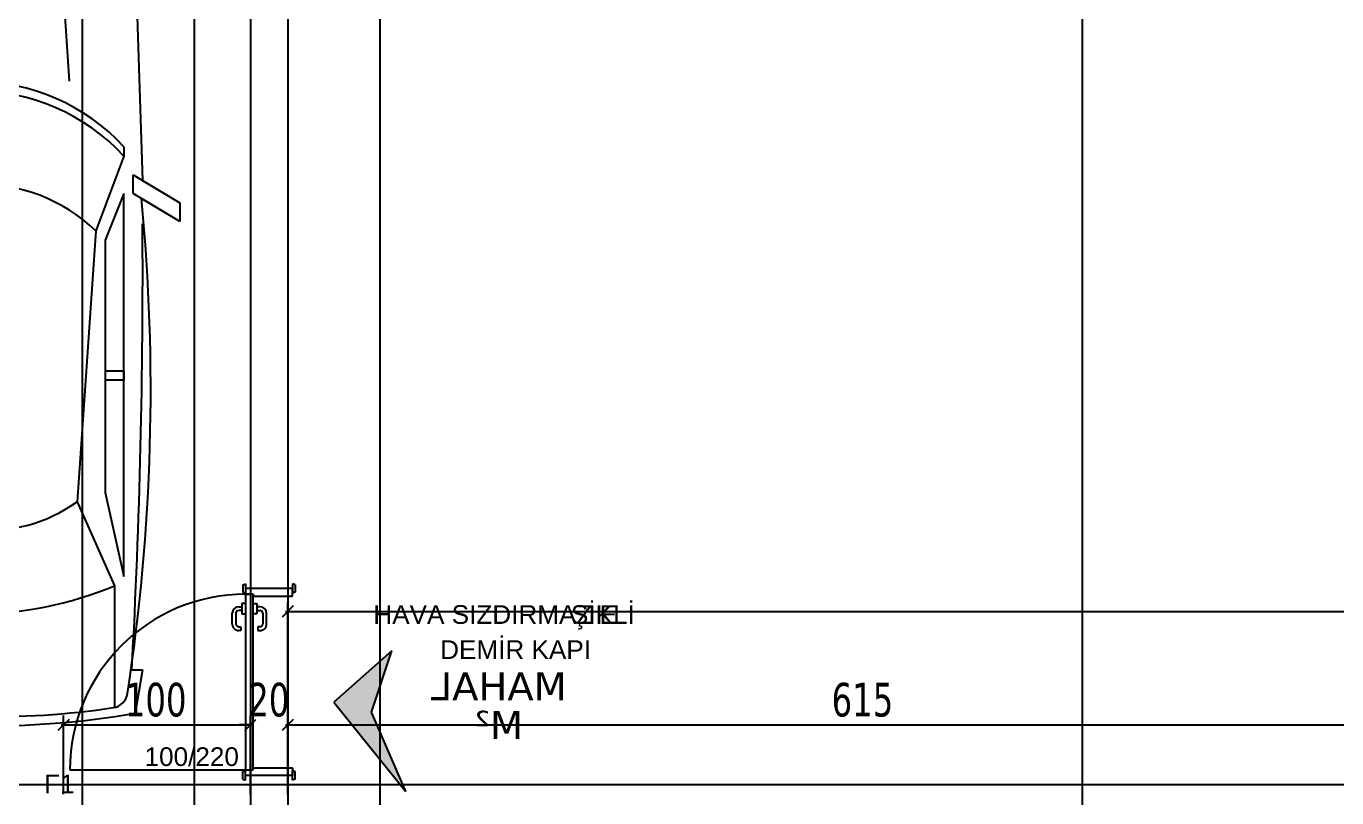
# Model space of a CAD drawing. Header units: millimetres. Extents: x 43168.9 to 43194.6, y -25545.1 to -25543.4.
# Drawn here: x 43169.1679 to 43169.3081, y -25544.4633 to -25544.3807 of the extents above; entities that cross this region are included whole.
import ezdxf
from ezdxf.enums import TextEntityAlignment as Align

# ---------------------------------------------------------------- set-up
doc = ezdxf.new("R2010")
doc.units = ezdxf.units.MM
doc.header["$LTSCALE"] = 200
doc.linetypes.add('DASHDOT2', pattern=[0.5, 0.25, -0.125, 0, -0.125])
for name, color, linetype in [('aks_sgh', 5, 'DASHDOT2'), ('dograma_sgh', 43, 'Continuous'), ('duv_sgh', 4, 'Continuous'), ('olcuic_sgh', 183, 'Continuous'), ('poz_sgh', 12, 'Continuous'), ('yazi-genel_sgh', 7, 'Continuous')]:
    doc.layers.add(name, color=color, linetype=linetype)
doc.styles.add('1-200', font='arial.ttf', dxfattribs={"height": 60})
doc.styles.add('dim', font='VERDANA.TTF', dxfattribs={"width": 0.7})
doc.styles.add('text1', font='VERDANA.TTF')
doc.styles.add('text2', font='arial.ttf')

msp = doc.modelspace()

# ---------------------------------------------------------------- hatches: boundary and pattern name
msp.add_hatch(color=251).paths.add_polyline_path([(43169.20702987885, -25544.44759360481), (43169.20082126218, -25544.45307618877), (43169.20851815311, -25544.46264660876), (43169.20484657637, -25544.45415581873)])

# ---------------------------------------------------------------- linework, layer by layer
at = {"color": 0}
for p, q in [((43169.17134362908, -25544.36962067047), (43169.17249990901, -25544.38662095786)), ((43169.17944073395, -25544.37003790764), (43169.18034378123, -25544.39722113705)), ((43169.17834374742, -25544.39362107619), (43169.17834374742, -25544.3946210931)), ((43169.17834374742, -25544.3946210931), (43169.1753436967, -25544.40262122834)), ((43169.17934376432, -25544.39862116072), (43169.17934376432, -25544.39662112691)), ((43169.17934376432, -25544.39662112691), (43169.18434384885, -25544.39962117762)), ((43169.18034378123, -25544.39722113705), (43169.18434384885, -25544.39962117762)), ((43169.17834374742, -25544.39862116072), (43169.17634371361, -25544.40362124524)), ((43169.17834374742, -25544.43962185383), (43169.17834374742, -25544.39862116072)), ((43169.18434384885, -25544.40162121144), (43169.17934376432, -25544.39862116072)), ((43169.18434384885, -25544.40162121144), (43169.18034378123, -25544.39922117086)), ((43169.18434384885, -25544.39962117762), (43169.18434384885, -25544.40162121144)), ((43169.18434384885, -25544.39962117762), (43169.18434384885, -25544.40162121144)), ((43169.1753436967, -25544.40262122834), (43169.17334366289, -25544.43162171859)), ((43169.17634371361, -25544.40362124524), (43169.17634371361, -25544.43062170169)), ((43169.17634371361, -25544.41762148192), (43169.17834374742, -25544.41762148192)), ((43169.17834374742, -25544.41862149882), (43169.17634371361, -25544.41862149882)), ((43169.17834374742, -25544.41762148192), (43169.17834374742, -25544.41862149882)), ((43169.17634371361, -25544.43062170169), (43169.17834374742, -25544.43962185383)), ((43169.17334366289, -25544.43162171859), (43169.17734373052, -25544.44062187074)), ((43169.17734373052, -25544.44062187074), (43169.17734373052, -25544.45364623169)), ((43169.20702987885, -25544.44759360481), (43169.20082126218, -25544.45307618877)), ((43169.20484657637, -25544.45415581873), (43169.20702987885, -25544.44759360481)), ((43169.17920201154, -25544.44962202289), (43169.18034378123, -25544.44962202289)), ((43169.17934376432, -25544.44962202289), (43169.18034378123, -25544.44962202289)), ((43169.18034378123, -25544.44962202289), (43169.17957001016, -25544.45426464929)), ((43169.20082126218, -25544.45307618877), (43169.20851815311, -25544.46264660876)), ((43169.20851815311, -25544.46264660876), (43169.20484657637, -25544.45415581873))]:
    msp.add_line(p, q, dxfattribs=at)
at = {"color": 0, "linetype": 'ByBlock', "lineweight": -2}
for p, q in [((43169.19647904143, -25544.44276629307), (43169.19527904144, -25544.44396629307)), ((43169.17247904157, -25544.45492042663), (43169.17127904157, -25544.45612042663)), ((43169.19127904144, -25544.45612042663), (43169.19247904143, -25544.45492042663)), ((43169.19127904144, -25544.45612042663), (43169.19247904143, -25544.45492042663)), ((43169.19647904143, -25544.45492042663), (43169.19527904144, -25544.45612042663)), ((43169.19647904143, -25544.45492042663), (43169.19527904144, -25544.45612042663))]:
    msp.add_line(p, q, dxfattribs=at)
at = {"color": 0}
for centre, radius, start, end in [((43169.16234347694, -25544.40840704044), 0.02178608257773878, 42.74124504441167, 90), ((43169.16234347694, -25544.40940705734), 0.02178608257773878, 42.74124504441167, 90), ((43169.16284348538, -25544.4157214498), 0.0181072108613248, 46.34262400351442, 91.58235460756336), ((43168.96683055055, -25544.41964505884), 0.2143856953616721, 351.2761802045768, 5.484227777890904), ((43168.38978674473, -25544.4068573426), 0.7905727552520726, 356.8991693323292, 0.3613074809916), ((43169.16384350229, -25544.41845482934), 0.01623637964533992, 264.6990734192838, 305.8111643291812), ((43169.16234347694, -25544.40462126215), 0.03900065930309958, 270, 292.6198643868535), ((43169.17695682425, -25544.45188830577), 0.0018, 278.48846310338, 351.2761802045768), ((43169.16413108355, -25544.36595090957), 0.08868921503438901, 268.8450762057925, 278.48846310338), ((43169.16413108355, -25544.36595090957), 0.08965309296207911, 268.8450762057925, 279.9161869801287)]:
    msp.add_arc(centre, radius, start, end, dxfattribs=at)
at = {"layer": 'aks_sgh'}
for p, q in [((43169.17387904157, -25543.74091939969), (43169.17387904157, -25544.78991939969)), ((43169.18587904157, -25543.74091939969), (43169.18587904157, -25544.78991939969)), ((43169.28087904157, -25543.74091939969), (43169.28087904157, -25544.78991939969)), ((43169.99087959111, -25544.46191939969), (43169.01487849203, -25544.46191939969))]:
    msp.add_line(p, q, dxfattribs=at)
at = {"layer": 'dograma_sgh'}
for p, q in [((43169.19107849189, -25544.44051939969), (43169.19137849189, -25544.44041939969)), ((43169.19107849189, -25544.44051939969), (43169.19107849189, -25544.44131939969)), ((43169.19107849189, -25544.44131939969), (43169.19137849189, -25544.44141939969)), ((43169.19137849189, -25544.44041939969), (43169.19137849189, -25544.44141939969)), ((43169.19637849189, -25544.44091939969), (43169.19137849189, -25544.44091939969)), ((43169.19137849189, -25544.44091939969), (43169.19137849189, -25544.44151939969)), ((43169.19667849189, -25544.44051939969), (43169.19637849189, -25544.44041939969)), ((43169.19637849189, -25544.44041939969), (43169.19637849189, -25544.44141939969)), ((43169.19637849189, -25544.44171939969), (43169.19637849189, -25544.44091939969)), ((43169.19667849189, -25544.44131939969), (43169.19637849189, -25544.44141939969)), ((43169.19667849189, -25544.44051939969), (43169.19667849189, -25544.44131939969)), ((43169.19137849182, -25544.44251939969), (43169.19097849184, -25544.44251939979)), ((43169.19097849184, -25544.44251939979), (43169.19097849212, -25544.44361939979)), ((43169.1921784919, -25544.44151939969), (43169.19137849189, -25544.44151939969)), ((43169.19137849189, -25544.44151939969), (43169.19137849189, -25544.46031939969)), ((43169.19137849189, -25544.44151939969), (43169.19167849189, -25544.44151939969)), ((43169.19167849189, -25544.44151939969), (43169.1921784919, -25544.44151939969)), ((43169.1921784919, -25544.46031939969), (43169.1921784919, -25544.44151939969)), ((43169.1921784919, -25544.44151939969), (43169.1921784919, -25544.44171939969)), ((43169.1921784919, -25544.44171939969), (43169.19637849189, -25544.44171939969)), ((43169.19217849197, -25544.44251939969), (43169.19257849194, -25544.44251939979)), ((43169.19257849194, -25544.44251939979), (43169.19257849166, -25544.44361939979)), ((43169.18993849241, -25544.44470940006), (43169.18993849211, -25544.44356940006)), ((43169.19033849211, -25544.44356939995), (43169.19033849241, -25544.44470939996)), ((43169.19063849193, -25544.44286939988), (43169.19097849193, -25544.44286939979)), ((43169.19097849204, -25544.44326939979), (43169.19063849204, -25544.44326939988)), ((43169.19097849212, -25544.44361939979), (43169.19137849212, -25544.44361939969)), ((43169.19257849166, -25544.44361939979), (43169.19217849167, -25544.44361939969)), ((43169.19291849186, -25544.44286939988), (43169.19257849186, -25544.44286939979)), ((43169.19257849175, -25544.44326939979), (43169.19291849175, -25544.44326939988)), ((43169.19321849167, -25544.44356939995), (43169.19321849138, -25544.44470939996)), ((43169.19361849138, -25544.44470940006), (43169.19361849168, -25544.44356940006)), ((43169.19063849249, -25544.44500939988), (43169.19087849248, -25544.44500939982)), ((43169.19087849259, -25544.44540939982), (43169.19063849259, -25544.44540939988)), ((43169.19087849248, -25544.44500939982), (43169.19087849259, -25544.44540939982)), ((43169.1929184913, -25544.44500939988), (43169.1926784913, -25544.44500939982)), ((43169.1926784913, -25544.44500939982), (43169.1926784912, -25544.44540939982)), ((43169.1926784912, -25544.44540939982), (43169.1929184912, -25544.44540939988)), ((43169.19107849189, -25544.46051939969), (43169.19137849189, -25544.46041939969)), ((43169.19107849189, -25544.46131939969), (43169.19107849189, -25544.46051939969)), ((43169.19137849189, -25544.46031939969), (43169.1921784919, -25544.46031939969)), ((43169.19137849189, -25544.46091939969), (43169.19137849189, -25544.46031939969)), ((43169.19137849189, -25544.46031939969), (43169.19167849189, -25544.46031939969)), ((43169.19137849189, -25544.46141939969), (43169.19137849189, -25544.46041939969)), ((43169.19637849189, -25544.46091939969), (43169.19137849189, -25544.46091939969)), ((43169.19167849189, -25544.46031939969), (43169.1921784919, -25544.46031939969)), ((43169.1921784919, -25544.46031939969), (43169.1921784919, -25544.46011939969)), ((43169.1921784919, -25544.46011939969), (43169.19637849189, -25544.46011939969)), ((43169.19637849189, -25544.46011939969), (43169.19637849189, -25544.46091939969)), ((43169.19667849189, -25544.46051939969), (43169.19637849189, -25544.46041939969)), ((43169.19637849189, -25544.46141939969), (43169.19637849189, -25544.46041939969)), ((43169.19667849189, -25544.46131939969), (43169.19667849189, -25544.46051939969)), ((43169.19107849189, -25544.46131939969), (43169.19137849189, -25544.46141939969)), ((43169.19667849189, -25544.46131939969), (43169.19637849189, -25544.46141939969))]:
    msp.add_line(p, q, dxfattribs=at)
at = {"layer": 'dograma_sgh', "color": 145}
msp.add_line((43169.1725784919, -25544.46031939969), (43169.19137849189, -25544.46031939969), dxfattribs=at)
msp.add_arc((43169.19137849189, -25544.46031939969), 0.01879999999999999, 90, 180, dxfattribs=at)
at = {"layer": 'dograma_sgh'}
for centre, radius, start, end in [((43169.19063849212, -25544.44356939988), 0.0007, 90.00001459085833, 180.0000145908581), ((43169.19063849212, -25544.44356939988), 0.0003, 90.00001459085833, 180.0000145908581), ((43169.19291849167, -25544.44356939988), 0.0007, 359.9999854091419, 89.99998540914169), ((43169.19291849167, -25544.44356939988), 0.0003, 359.9999854091419, 89.99998540914169), ((43169.19063849241, -25544.44470939988), 0.0007, 180.0000145908581, 270.0000145908583), ((43169.19063849241, -25544.44470939988), 0.0003, 180.0000145908581, 270.0000145908583), ((43169.19291849138, -25544.44470939988), 0.0003, 269.9999854091417, 359.9999854091419), ((43169.19291849138, -25544.44470939988), 0.0007, 269.9999854091417, 359.9999854091419)]:
    msp.add_arc(centre, radius, start, end, dxfattribs=at)
at = {"layer": 'duv_sgh'}
for p, q in [((43169.19187904143, -25544.34991939969), (43169.19187904143, -25544.46491939969)), ((43169.19587904144, -25544.34991939969), (43169.19587904144, -25544.46491939969)), ((43169.19637849189, -25544.44091939969), (43169.19137849189, -25544.44091939969)), ((43169.19637849189, -25544.46091939969), (43169.19137849189, -25544.46091939969))]:
    msp.add_line(p, q, dxfattribs=at)
at = {"layer": 'olcuic_sgh'}
for p, q in [((43169.20573207146, -25543.9607598544), (43169.20573207146, -25544.46516939969)), ((43169.19587904144, -25544.45536629307), (43169.19587904144, -25544.44236629307)), ((43169.19562904143, -25544.44336629307), (43169.54012904143, -25544.44336629307)), ((43169.17187904157, -25544.46291939969), (43169.17187904157, -25544.45452042663)), ((43169.19187904143, -25544.46291939969), (43169.19187904143, -25544.45452042663)), ((43169.19187904143, -25544.46291939969), (43169.19187904143, -25544.45452042663)), ((43169.19587904144, -25544.46291939969), (43169.19587904144, -25544.45452042663)), ((43169.19587904144, -25544.46291939969), (43169.19587904144, -25544.45452042663)), ((43169.17162904157, -25544.45552042663), (43169.19212904143, -25544.45552042663)), ((43169.19187904143, -25544.45552042663), (43169.19067904144, -25544.45552042663)), ((43169.19562904143, -25544.45552042663), (43169.31912904143, -25544.45552042663)), ((43169.19587904144, -25544.45552042663), (43169.19707904143, -25544.45552042663))]:
    msp.add_line(p, q, dxfattribs=at)

# ---------------------------------------------------------------- texts
at = {"color": 7, "style": 'text1', "text_generation_flag": 4}
for tag, text, p in [('MAHAL', '', (43169.21846456814, -25544.45138098792)), ('M²', 'm²', (43169.21846456814, -25544.45549098792))]:
    msp.add_attdef(tag, text=text, height=0.003000000000004093, rotation=180, dxfattribs=at).set_placement(p, align=Align.MIDDLE)
at = {"layer": 'aks_sgh', "style": '1-200'}
msp.add_text('F1', height=0.002, rotation=5.211020732175437e-06, dxfattribs=at).set_placement((43169.16982264433, -25544.46283440291))
msp.add_text('F1', height=0.002, rotation=5.211020732175437e-06, dxfattribs=at).set_placement((43169.16982264433, -25544.46283440291))
at = {"layer": 'olcuic_sgh', "color": 2, "style": 'dim', "width": 0.7}
for s, p in [('100', (43169.1784527554, -25544.45460921105)), ('20', (43169.19165352095, -25544.45460800218)), ('615', (43169.25408053237, -25544.45461162878))]:
    msp.add_text(s, height=0.0036, dxfattribs=at).set_placement(p)
at = {"layer": 'poz_sgh', "style": 'text2'}
msp.add_text('100/220', height=0.002, dxfattribs=at).set_placement((43169.18560894028, -25544.45991507096), align=Align.CENTER)
at = {"layer": 'yazi-genel_sgh', "style": 'text2'}
for s, p in [('HAVA SIZDIRMAZ E', (43169.20504335417, -25544.44469884536)), ('ŞİKLİ ', (43169.22619069387, -25544.44469884536)), ('DEMİR KAPI', (43169.212191376, -25544.44846055522))]:
    msp.add_text(s, height=0.002, dxfattribs=at).set_placement(p)

doc.saveas('drawing.dxf')
